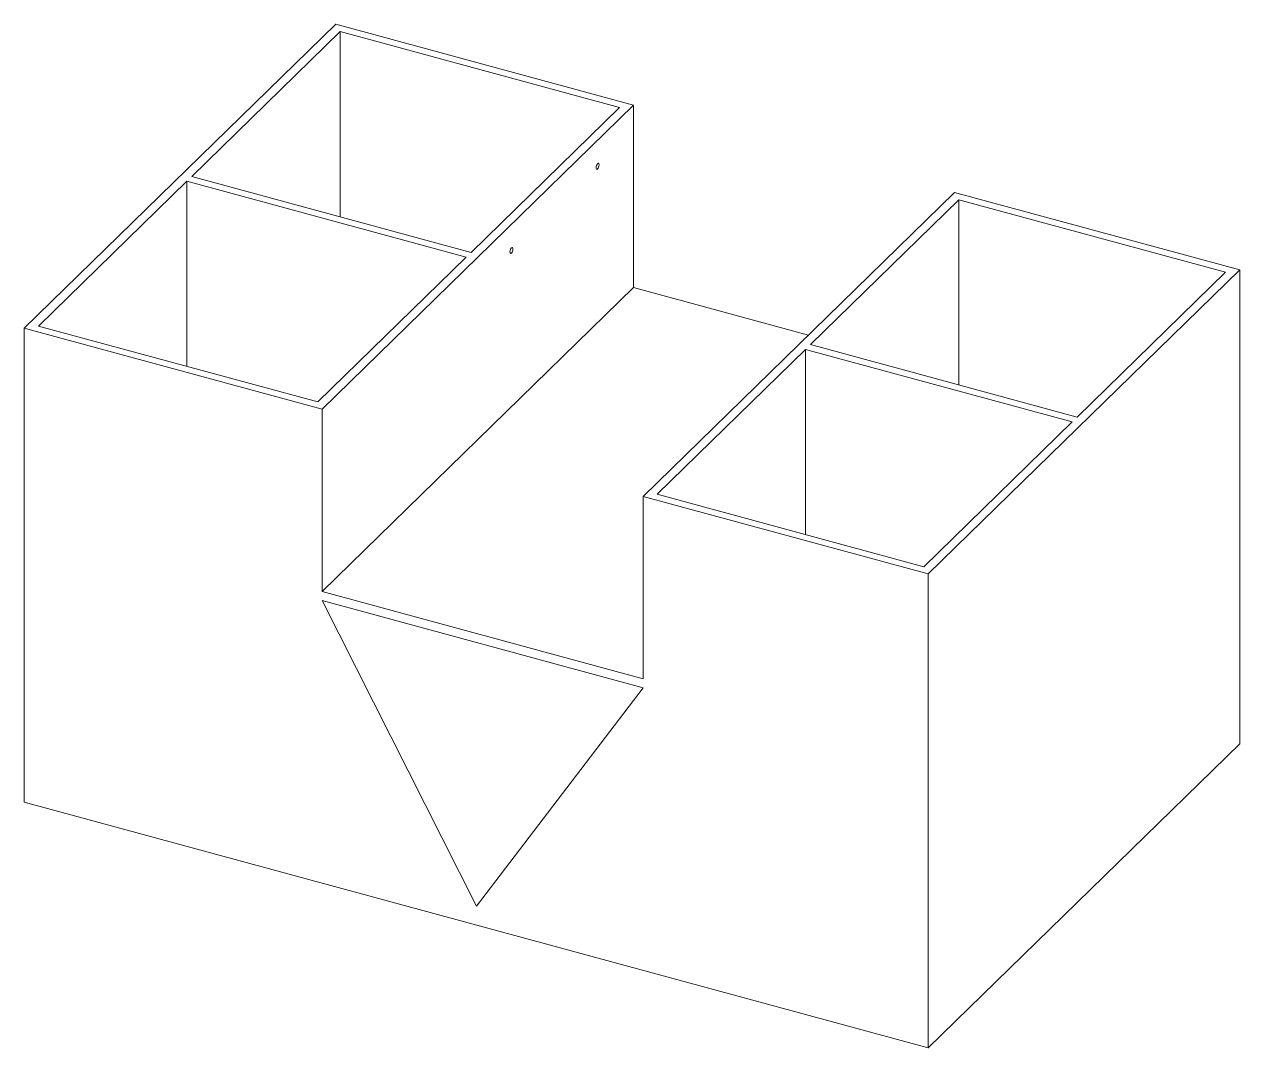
# Paper-space layout '_Trimetric' of a CAD drawing. Header units: millimetres. Extents: x -291 to 291, y -359 to 132.
import ezdxf

# ---------------------------------------------------------------- set-up
doc = ezdxf.new("R2010")
doc.units = ezdxf.units.MM

psp = doc.layouts.new('_Trimetric')

# ---------------------------------------------------------------- linework, layer by layer
at = {"color": 7, "linetype": 'Continuous', "lineweight": 15}
for p, q in [((-142.01, 131.77), (-291.35, -13.99)), ((-139.92, 128.29), (-211.09, 58.83)), ((0.77, 92.97), (-142.01, 131.77)), ((-5.98, 91.89), (-139.92, 128.29)), ((-139.92, 39.48), (-139.92, 128.29)), ((0.77, 92.97), (-148.57, -52.8)), ((-5.98, 91.89), (-77.15, 22.42)), ((0.77, 5.53), (0.77, 92.97)), ((-77.15, 22.42), (-211.09, 58.83)), ((-213.43, 56.55), (-284.6, -12.92)), ((-213.43, 56.55), (-79.49, 20.15)), ((-213.43, 56.55), (-213.43, -32.26)), ((5.32, -94.62), (154.66, 51.14)), ((85.58, -21.8), (156.75, 47.66)), ((291.35, 13.99), (154.66, 51.14)), ((284.6, 12.92), (156.75, 47.66)), ((156.75, -41.15), (156.75, 47.66)), ((-79.49, 20.15), (-150.66, -49.32)), ((142.01, -131.77), (291.35, 13.99)), ((213.43, -56.55), (284.6, 12.92)), ((291.35, -213.16), (291.35, 13.99)), ((0.77, 5.53), (-148.57, -140.23)), ((84.59, -17.25), (0.77, 5.53)), ((-291.35, -241.14), (-291.35, -13.99)), ((-291.35, -13.99), (-148.57, -52.8)), ((-284.6, -12.92), (-150.66, -49.32)), ((213.43, -56.55), (85.58, -21.8)), ((12.08, -93.55), (83.25, -24.08)), ((83.25, -24.08), (211.09, -58.83)), ((83.25, -112.89), (83.25, -24.08)), ((-148.57, -52.8), (-148.57, -140.23)), ((139.92, -128.29), (211.09, -58.83)), ((5.32, -94.62), (142.01, -131.77)), ((5.32, -94.62), (5.32, -182.05)), ((12.08, -93.55), (139.92, -128.29)), ((142.01, -358.92), (142.01, -131.77)), ((-148.57, -140.23), (5.32, -182.05)), ((5.32, -186.34), (-148.57, -144.51)), ((-148.57, -144.51), (-74.61, -291.05)), ((-74.61, -291.05), (5.32, -186.34)), ((142.01, -358.92), (291.35, -213.16)), ((-291.35, -241.14), (142.01, -358.92))]:
    psp.add_line(p, q, dxfattribs=at)
at = {"color": 7, "linetype": 'Continuous', "lineweight": 15, "flags": 128}
for points in [[(-15.79, 64.37), (-15.85, 64.81), (-16, 65.07), (-16.23, 65.13), (-16.49, 64.97), (-16.76, 64.61), (-16.99, 64.11), (-17.14, 63.54), (-17.19, 63), (-17.14, 62.56), (-16.99, 62.29), (-16.76, 62.23), (-16.49, 62.4), (-16.23, 62.76), (-16, 63.26), (-15.85, 63.82), (-15.79, 64.37)], [(-57.1, 24.05), (-57.15, 24.49), (-57.3, 24.76), (-57.53, 24.82), (-57.8, 24.66), (-58.06, 24.3), (-58.29, 23.8), (-58.44, 23.23), (-58.5, 22.69), (-58.44, 22.25), (-58.29, 21.98), (-58.06, 21.92), (-57.8, 22.08), (-57.53, 22.44), (-57.3, 22.94), (-57.15, 23.51), (-57.1, 24.05)]]:
    psp.add_lwpolyline(points, dxfattribs=at)

doc.saveas('drawing.dxf')
